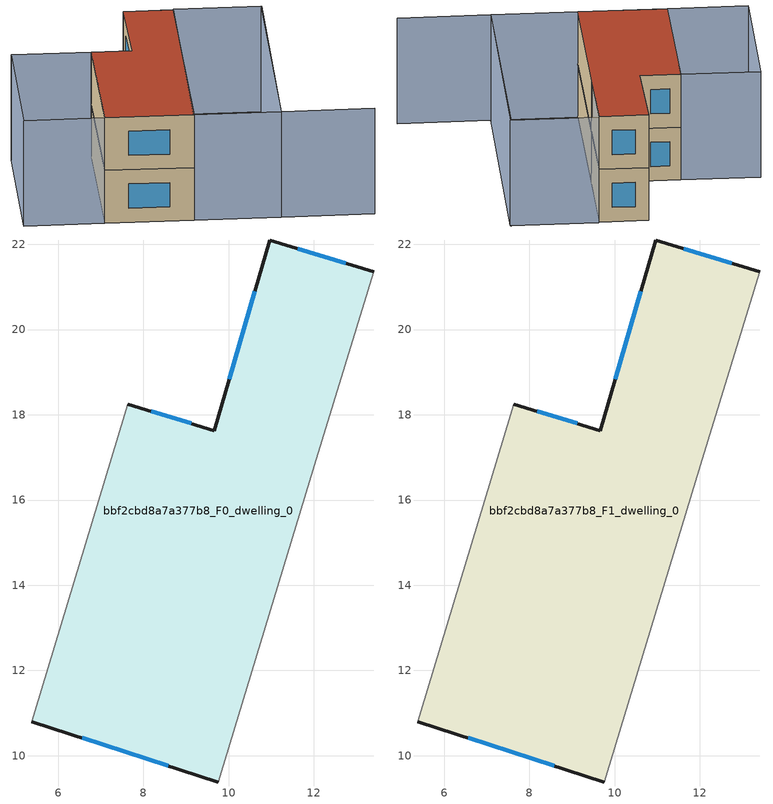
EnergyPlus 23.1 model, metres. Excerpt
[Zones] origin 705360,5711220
bbf2cbd8a7a377b8_F0_dwelling_0
 floor ground (EU_floor_Construction): 13.4,21.36 12.06,16.96 9.76,9.38 5.38,10.8 7.64,18.25 9.66,17.63 10.96,22.1 z0
 wall outside (EU_wall_Construction): 5.38,10.8 9.76,9.38 / 13.4,21.36 10.96,22.1 9.66,17.63 7.64,18.25 z0:3
 wall adiabatic (EU_wall_Construction): 9.76,9.38 12.06,16.96 13.4,21.36 / 7.64,18.25 5.38,10.8 z0:3
 window (EU_Window_Construction): 6.56,10.42 8.58,9.76 / 9.12,17.8 8.18,18.08 / 10.61,20.9 10.01,18.84 / 12.75,21.56 11.62,21.9 z0.81:2.19
bbf2cbd8a7a377b8_F1_dwelling_0
 floor to bbf2cbd8a7a377b8_F0_dwelling_0 (EU_floor_Construction): 13.4,21.36 12.06,16.96 9.76,9.38 5.38,10.8 7.64,18.25 9.66,17.63 10.96,22.1 z3
 wall outside (EU_wall_Construction): 5.38,10.8 9.76,9.38 / 13.4,21.36 10.96,22.1 9.66,17.63 7.64,18.25 z3:6
 wall adiabatic (EU_wall_Construction): 9.76,9.38 12.06,16.96 13.4,21.36 / 7.64,18.25 5.38,10.8 z3:6
 window (EU_Window_Construction): 6.56,10.42 8.58,9.76 / 9.12,17.8 8.18,18.08 / 10.61,20.9 10.01,18.84 / 12.75,21.56 11.62,21.9 z3.81:5.19
 roof outside (EU_roof_Construction): 9.76,9.38 12.06,16.96 13.4,21.36 10.96,22.1 9.66,17.63 7.64,18.25 5.38,10.8 z6
shading: 18.66,6.65 14.05,8.06 / 14.05,8.06 17.75,20.1 / 17.79,20.07 14.05,8.05 / 14.05,8.05 9.71,9.4 / 9.71,9.4 13.45,21.42 / 13.45,21.42 17.79,20.07 / 5.38,10.8 1.41,12.02 / 1.41,12.02 3.7,19.48 / 3.7,19.48 7.67,18.26 / 7.67,18.26 5.38,10.8 z0:6
[Building]
EU S2 Campaign: North Axis=0; Terrain=City; Solar Distribution=FullExterior
[Site:Location]
London: Latitude=51.5; Longitude=-0.5; Time Zone=0; Elevation=25
[SizingPeriod:WeatherFileDays]
AnnualSizingPeriod: Begin Month=1; Begin Day of Month=1; End Month=12; End Day of Month=31; Day of Week for Start Day=Monday; Use Weather File Daylight Saving Period=No; Use Weather File Rain and Snow Indicators=No
[MATERIAL]
EU_InternalMass_Material: Roughness=MediumRough; Thickness=0.1; Conductivity=1; Density=1800; Specific Heat=900; Thermal Absorptance=0.9; Solar Absorptance=0.7; Visible Absorptance=0.7
[MATERIAL:NOMASS] Roughness=MediumRough; Thermal Absorptance=0.9; Solar Absorptance=0.7; Visible Absorptance=0.7
Name | Thermal Resistance
EU_wall_NoMass | 0.555556
EU_roof_NoMass | 0.510204
EU_floor_NoMass | 1.68919
[WINDOWMATERIAL:SIMPLEGLAZINGSYSTEM]
EU_Window_SimpleGlazing: UFactor=3.96; Solar Heat Gain Coefficient=0.85; Visible Transmittance=0.85
[CONSTRUCTION]
EU_wall_Construction: EU_wall_NoMass
EU_roof_Construction: EU_roof_NoMass
EU_floor_Construction: EU_floor_NoMass
EU_Window_Construction: EU_Window_SimpleGlazing
EU_InternalMass_Construction: EU_InternalMass_Material
[ZONE] Type=1; Multiplier=1; Ceiling Height=autocalculate; Floor Area=autocalculate; Part of Total Floor Area=Yes
Name | Volume
bbf2cbd8a7a377b8_F0_dwelling_0 | 143.259
bbf2cbd8a7a377b8_F1_dwelling_0 | 143.258
[INTERNALMASS] Construction=EU_InternalMass_Construction; Surface Area=47.7525
Name | Zone or ZoneList
bbf2cbd8a7a377b8_F0_dwelling_0_EU_InternalMass | bbf2cbd8a7a377b8_F0_dwelling_0
bbf2cbd8a7a377b8_F1_dwelling_0_EU_InternalMass | bbf2cbd8a7a377b8_F1_dwelling_0
[OTHEREQUIPMENT] Fuel Type=Electricity; Design Level Calculation Method=Watts/Area; Power per Zone Floor Area=1; Fraction Latent=0; Fraction Radiant=0; Fraction Lost=0; Carbon Dioxide Generation Rate=0; EndUse Subcategory=EU_Step8_InternalGains
Name | Zone or ZoneList or Space or SpaceList | Schedule
EU_Step8_InternalGain_bbf2cbd8a7a377b8_F0_dwelling_0_f000 | bbf2cbd8a7a377b8_F0_dwelling_0 | EU_Step8_GainSchedule_bbf2cbd8a7a377b8_F0_dwelling_0_f000
EU_Step8_InternalGain_bbf2cbd8a7a377b8_F1_dwelling_0_f000 | bbf2cbd8a7a377b8_F1_dwelling_0 | EU_Step8_GainSchedule_bbf2cbd8a7a377b8_F1_dwelling_0_f000
[ZONEVENTILATION:DESIGNFLOWRATE] Schedule=EU_AlwaysOn; Design Flow Rate Calculation Method=AirChanges/Hour; Air Changes per Hour=0.48; Ventilation Type=Natural; Fan Pressure Rise=0; Fan Total Efficiency=1; Constant Term Coefficient=1; Temperature Term Coefficient=0; Velocity Term Coefficient=0; Velocity Squared Term Coefficient=0; Minimum Indoor Temperature=-100; Maximum Indoor Temperature=100; Delta Temperature=-100; Minimum Outdoor Temperature=-100; Maximum Outdoor Temperature=100; Maximum Wind Speed=40
Name | Zone or ZoneList or Space or SpaceList
EU_ConstantAir_bbf2cbd8a7a377b8_F0_dwelling_0 | bbf2cbd8a7a377b8_F0_dwelling_0
EU_ConstantAir_bbf2cbd8a7a377b8_F1_dwelling_0 | bbf2cbd8a7a377b8_F1_dwelling_0
[HVACTEMPLATE:THERMOSTAT] Constant Heating Setpoint=20; Constant Cooling Setpoint=50
EU_HeatOnly_bbf2cbd8a7a377b8_F0_dwelling_0; EU_HeatOnly_bbf2cbd8a7a377b8_F1_dwelling_0
[HVACTEMPLATE:ZONE:IDEALLOADSAIRSYSTEM] System Availability Schedule=EU_AlwaysOn; Maximum Heating Supply Air Temperature=50; Minimum Cooling Supply Air Temperature=13; Maximum Heating Supply Air Humidity Ratio=0.0156; Minimum Cooling Supply Air Humidity Ratio=0.0077; Heating Limit=NoLimit; Cooling Limit=NoLimit; Heating Availability Schedule=EU_AlwaysOn; Cooling Availability Schedule=EU_CoolingOff; Dehumidification Control Type=ConstantSensibleHeatRatio; Cooling Sensible Heat Ratio=0.7; Dehumidification Setpoint=60; Humidification Control Type=None; Humidification Setpoint=30; Outdoor Air Method=None; Outdoor Air Flow Rate per Person=0.00944; Outdoor Air Flow Rate per Zone Floor Area=0; Outdoor Air Flow Rate per Zone=0; Demand Controlled Ventilation Type=None; Outdoor Air Economizer Type=NoEconomizer; Heat Recovery Type=None; Sensible Heat Recovery Effectiveness=0.7; Latent Heat Recovery Effectiveness=0.65
Name | Template Thermostat
bbf2cbd8a7a377b8_F0_dwelling_0 | EU_HeatOnly_bbf2cbd8a7a377b8_F0_dwelling_0
bbf2cbd8a7a377b8_F1_dwelling_0 | EU_HeatOnly_bbf2cbd8a7a377b8_F1_dwelling_0
[SIZING:ZONE] Zone Cooling Design Supply Air Temperature Input Method=SupplyAirTemperature; Zone Cooling Design Supply Air Temperature=13; Zone Heating Design Supply Air Temperature Input Method=SupplyAirTemperature; Zone Heating Design Supply Air Temperature=50; Zone Cooling Design Supply Air Humidity Ratio=0.008; Zone Heating Design Supply Air Humidity Ratio=0.008; Cooling Design Air Flow Method=DesignDay; Cooling Design Air Flow Rate=0; Cooling Minimum Air Flow per Zone Floor Area=0.000762; Cooling Minimum Air Flow=0; Cooling Minimum Air Flow Fraction=0.2; Heating Design Air Flow Method=DesignDay; Heating Design Air Flow Rate=0; Heating Maximum Air Flow per Zone Floor Area=0.002032; Heating Maximum Air Flow=0.141576; Heating Maximum Air Flow Fraction=0.3; Account for Dedicated Outdoor Air System=No; Dedicated Outdoor Air System Control Strategy=NeutralSupplyAir; Dedicated Outdoor Air Low Setpoint Temperature for Design=autosize; Dedicated Outdoor Air High Setpoint Temperature for Design=autosize; Zone Load Sizing Method=Sensible Load Only No Latent Load; Zone Latent Cooling Design Supply Air Humidity Ratio Input Method=HumidityRatioDifference; Zone Cooling Design Supply Air Humidity Ratio Difference=0.005; Zone Latent Heating Design Supply Air Humidity Ratio Input Method=HumidityRatioDifference; Zone Humidification Design Supply Air Humidity Ratio Difference=0.005
bbf2cbd8a7a377b8_F0_dwelling_0; bbf2cbd8a7a377b8_F1_dwelling_0
[SCHEDULE:CONSTANT]
Name | Hourly Value
EU_AlwaysOn | 1
EU_CoolingOff | 0
[SCHEDULE:FILE] Column Number=1; Rows to Skip at Top=0; Number of Hours of Data=8760; Column Separator=Comma; Interpolate to Timestep=No; Minutes per Item=60; Adjust Schedule for Daylight Savings=Yes
Name | File
EU_Step8_GainSchedule_bbf2cbd8a7a377b8_F0_dwelling_0_f000 | ../../schedules/bbf2cbd8a7a377b8/bbf2cbd8a7a377b8_F0_dwelling_0_f000_gain.csv
EU_Step8_GainSchedule_bbf2cbd8a7a377b8_F1_dwelling_0_f000 | ../../schedules/bbf2cbd8a7a377b8/bbf2cbd8a7a377b8_F1_dwelling_0_f000_gain.csv
